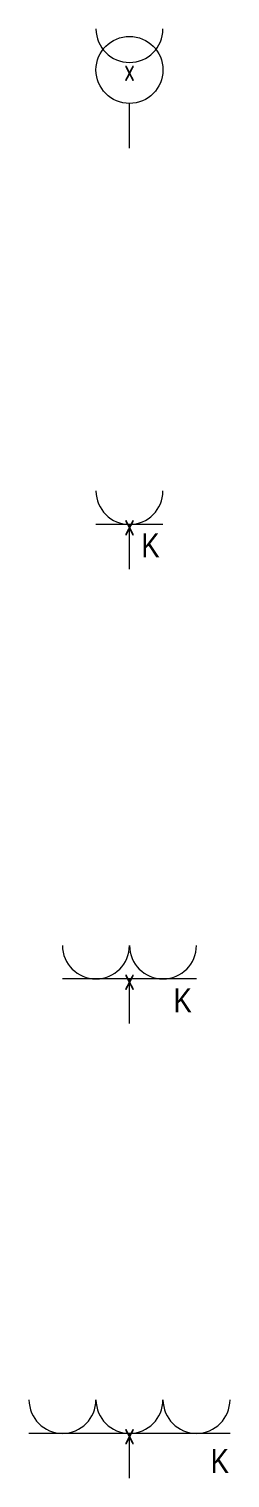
# Model space of a CAD drawing. Header units: metres. Extents: x -162 to 83385, y -62392 to -1971.
# Drawn here: x 8975 to 9425, y -16548 to -13303 of the extents above; entities that cross this region are included whole.
import ezdxf
from ezdxf.enums import TextEntityAlignment as Align

# ---------------------------------------------------------------- set-up
doc = ezdxf.new("R2010")
doc.units = ezdxf.units.M
doc.header["$LTSCALE"] = 0.5
for name, color, linetype, lineweight in [('ELIN_Attribut_01_Produkt_ID', 7, 'Continuous', 0), ('ELIN_Attribut_02_Stromkreis', 7, 'Continuous', 0), ('ELIN_Attribut_03_Verteilerbereich', 7, 'Continuous', 0), ('ELIN_Attribut_04_Montagehoehe', 7, 'Continuous', 0), ('ELIN_Attribut_05_Montageart', 7, 'Continuous', 0), ('ELIN_Attribut_06_Tuernummer', 7, 'Continuous', 0), ('ELIN_Attribut_07_Bemerkung', 7, 'Continuous', 0), ('ELIN_Attribut_08_Adresse', 7, 'Continuous', 0), ('ELIN_Attribut_10_AKZ1', 7, 'Continuous', 0), ('ELIN_Attribut_11_AKZ2', 7, 'Continuous', 0), ('ELIN_Attribut_12_Sonstiges1', 7, 'Continuous', 0), ('ELIN_Attribut_13_Sonstiges2', 7, 'Continuous', 0), ('ELIN_Attribut_14_Bauteil', 7, 'Continuous', 0), ('ELIN_Attribut_15_Ebene', 7, 'Continuous', 0), ('ELIN_Attribut_16_Raumnummer', 7, 'Continuous', 0), ('ELIN_Attribut_17_Raumname', 7, 'Continuous', 0), ('ELIN_Attribut_18_Montageabschnitt', 7, 'Continuous', 0), ('ELIN_Attribut_Basispunkt', 2, 'Continuous', 0), ('ELIN_Attribute_GEMOS', 11, 'Continuous', 0), ('ELIN_STS_WA_Steckdosen', 7, 'Continuous', 0)]:
    doc.layers.add(name, color=color, linetype=linetype, lineweight=lineweight)
doc.layers.get('0').off()
doc.styles.add('ARIAL_N', font='ARIALN.TTF')
doc.styles.add('ELIN_Attribute', font='isocp.shx', dxfattribs={"width": 0.8})

# ---------------------------------------------------------------- blocks, each defined once
blk = doc.blocks.new('ELIN_STS_RASIERSTECKDOSE')
at = {"color": 0}
blk.add_line((0, -175), (0, -75), dxfattribs=at)
blk.add_circle((0, 0), 75, dxfattribs=at)
blk.add_arc((0, 91.8), 75, 180, 0, dxfattribs=at)
at = {"layer": 'ELIN_Attribut_01_Produkt_ID', "style": 'ELIN_Attribute', "width": 0.8, "flags": 8}
blk.add_attdef('01_PRODUKT_ID', (137.5, -14.6, 0), '', height=150, dxfattribs=at)
at = {"layer": 'ELIN_Attribut_02_Stromkreis', "style": 'ELIN_Attribute', "width": 0.8, "flags": 8}
blk.add_attdef('02_STROMKREIS', (137.5, 185.4, 0), '', height=150, dxfattribs=at)
at = {"layer": 'ELIN_Attribut_03_Verteilerbereich', "style": 'ELIN_Attribute', "width": 0.8, "flags": 8}
blk.add_attdef('03_VERTEILERBEREICH', (-247.5, -404.4, 0), '', height=125, dxfattribs=at)
at = {"layer": 'ELIN_Attribut_04_Montagehoehe', "style": 'ELIN_Attribute', "width": 0.8, "flags": 8}
blk.add_attdef('04_MONTAGEHOEHE', text='', height=125, dxfattribs=at).set_placement((-138.5, -14.6, 0), align=Align.RIGHT)
at = {"layer": 'ELIN_Attribut_05_Montageart', "style": 'ELIN_Attribute', "width": 0.8, "flags": 8}
blk.add_attdef('05_MONTAGEART', (137.5, -204.4, 0), '', height=125, dxfattribs=at)
at = {"layer": 'ELIN_Attribut_06_Tuernummer', "style": 'ELIN_Attribute', "width": 0.8, "flags": 8}
blk.add_attdef('06_TUERNUMMER', text='', height=125, dxfattribs=at).set_placement((-138.5, -214.6, 0), align=Align.RIGHT)
at = {"layer": 'ELIN_Attribut_07_Bemerkung', "style": 'ELIN_Attribute', "width": 0.8, "flags": 8}
blk.add_attdef('07_BEMERKUNG', (-247.5, -604.4, 0), '', height=125, dxfattribs=at)
at = {"layer": 'ELIN_Attribut_08_Adresse', "style": 'ELIN_Attribute', "width": 0.8, "flags": 8}
blk.add_attdef('08_ADRESSE', (-247.5, -804.4, 0), '', height=125, dxfattribs=at)
at = {"layer": 'ELIN_Attribut_10_AKZ1', "style": 'ELIN_Attribute', "width": 0.8, "flags": 8}
blk.add_attdef('10_AKZ1', (-247.5, -1204.4, 0), '', height=125, dxfattribs=at)
at = {"layer": 'ELIN_Attribut_11_AKZ2', "style": 'ELIN_Attribute', "width": 0.8, "flags": 8}
blk.add_attdef('11_AKZ2', (-247.5, -1404.4, 0), '', height=125, dxfattribs=at)
at = {"layer": 'ELIN_Attribut_12_Sonstiges1', "style": 'ELIN_Attribute', "width": 0.8, "flags": 8}
blk.add_attdef('12_SONSTIGES1', (-247.5, -1604.4, 0), '', height=125, dxfattribs=at)
at = {"layer": 'ELIN_Attribut_13_Sonstiges2', "style": 'ELIN_Attribute', "width": 0.8, "flags": 8}
blk.add_attdef('13_SONSTIGES2', (-247.5, -1804.4, 0), '', height=125, dxfattribs=at)
at = {"layer": 'ELIN_Attribut_14_Bauteil', "style": 'ELIN_Attribute', "width": 0.8, "flags": 8}
blk.add_attdef('14_BAUTEIL', (-247.5, -2004.4, 0), '', height=125, dxfattribs=at)
at = {"layer": 'ELIN_Attribut_15_Ebene', "style": 'ELIN_Attribute', "width": 0.8, "flags": 8}
blk.add_attdef('15_EBENE', (-247.5, -2204.4, 0), '', height=125, dxfattribs=at)
at = {"layer": 'ELIN_Attribut_16_Raumnummer', "style": 'ELIN_Attribute', "width": 0.8, "flags": 8}
blk.add_attdef('16_RAUMNUMMER', (-247.5, -2404.4, 0), '', height=125, dxfattribs=at)
at = {"layer": 'ELIN_Attribut_17_Raumname', "style": 'ELIN_Attribute', "width": 0.8, "flags": 8}
blk.add_attdef('17_RAUMNAME', (-247.5, -2604.4, 0), '', height=125, dxfattribs=at)
at = {"layer": 'ELIN_Attribut_18_Montageabschnitt', "style": 'ELIN_Attribute', "width": 0.8, "flags": 8}
blk.add_attdef('18_MONTAGEABSCHNITT', (-247.5, -2804.4, 0), '', height=125, dxfattribs=at)
at = {"layer": 'ELIN_Attribut_Basispunkt', "style": 'ELIN_Attribute', "width": 0.8, "flags": 8}
blk.add_attdef('Basispunkt', text='', height=50, dxfattribs=at).set_placement((0, 0), align=Align.MIDDLE)
at = {"layer": 'ELIN_Attribute_GEMOS', "style": 'ELIN_Attribute', "width": 0.6}
for tag, p in [('G01_PRO02ID', (1620.5, 183.6)), ('G02_BEZEICHNUNG', (1620.5, -14.6, 0)), ('G03_DESCRIPTION', (1620.5, -204.4, 0)), ('G04_GEMOS-SYMBOL', (1623.8, -404.4, 0)), ('G05_GEMOS-TYP', (1623.8, -604.4, 0)), ('G06_ORTSKENNUNG', (1620.5, -804.4, 0)), ('G08_FREI1', (1620.5, -1004.4, 0)), ('G08_FREI2', (1620.5, -1204.4, 0))]:
    blk.add_attdef(tag, p, '', height=125, dxfattribs=at)
blk = doc.blocks.new('ELIN_STS_STECKDOSE_KISI_1F')
at = {"color": 0}
for p, q in [((75, 0), (-75, 0)), ((0, -100), (0, 0))]:
    blk.add_line(p, q, dxfattribs=at)
blk.add_arc((0, 75), 75, 180, 0, dxfattribs=at)
at = {"color": 0, "style": 'ARIAL_N'}
blk.add_text('K', height=53.8, dxfattribs=at).set_placement((26.5, -73.7))
at = {"layer": 'ELIN_Attribut_01_Produkt_ID', "style": 'ELIN_Attribute', "width": 0.8, "flags": 8}
blk.add_attdef('01_PRODUKT_ID', (124.5, -14.6, 0), '', height=150, dxfattribs=at)
at = {"layer": 'ELIN_Attribut_02_Stromkreis', "style": 'ELIN_Attribute', "width": 0.8, "flags": 8}
blk.add_attdef('02_STROMKREIS', (124.5, 185.4, 0), '', height=150, dxfattribs=at)
at = {"layer": 'ELIN_Attribut_03_Verteilerbereich', "style": 'ELIN_Attribute', "width": 0.8, "flags": 8}
blk.add_attdef('03_VERTEILERBEREICH', (-247.5, -404.4, 0), '', height=125, dxfattribs=at)
at = {"layer": 'ELIN_Attribut_04_Montagehoehe', "style": 'ELIN_Attribute', "width": 0.8, "flags": 8}
blk.add_attdef('04_MONTAGEHOEHE', text='', height=125, dxfattribs=at).set_placement((-148.8, -14.6, 0), align=Align.RIGHT)
at = {"layer": 'ELIN_Attribut_05_Montageart', "style": 'ELIN_Attribute', "width": 0.8, "flags": 8}
blk.add_attdef('05_MONTAGEART', (124.5, -204.4, 0), '', height=125, dxfattribs=at)
at = {"layer": 'ELIN_Attribut_06_Tuernummer', "style": 'ELIN_Attribute', "width": 0.8, "flags": 8}
blk.add_attdef('06_TUERNUMMER', text='', height=125, dxfattribs=at).set_placement((-148.8, -214.6, 0), align=Align.RIGHT)
at = {"layer": 'ELIN_Attribut_07_Bemerkung', "style": 'ELIN_Attribute', "width": 0.8, "flags": 8}
blk.add_attdef('07_BEMERKUNG', (-247.5, -604.4, 0), '', height=125, dxfattribs=at)
at = {"layer": 'ELIN_Attribut_08_Adresse', "style": 'ELIN_Attribute', "width": 0.8, "flags": 8}
blk.add_attdef('08_ADRESSE', (-247.5, -804.4, 0), '', height=125, dxfattribs=at)
at = {"layer": 'ELIN_Attribut_10_AKZ1', "style": 'ELIN_Attribute', "width": 0.8, "flags": 8}
blk.add_attdef('10_AKZ1', (-247.5, -1204.4, 0), '', height=125, dxfattribs=at)
at = {"layer": 'ELIN_Attribut_11_AKZ2', "style": 'ELIN_Attribute', "width": 0.8, "flags": 8}
blk.add_attdef('11_AKZ2', (-247.5, -1404.4, 0), '', height=125, dxfattribs=at)
at = {"layer": 'ELIN_Attribut_12_Sonstiges1', "style": 'ELIN_Attribute', "width": 0.8, "flags": 8}
blk.add_attdef('12_SONSTIGES1', (-247.5, -1604.4, 0), '', height=125, dxfattribs=at)
at = {"layer": 'ELIN_Attribut_13_Sonstiges2', "style": 'ELIN_Attribute', "width": 0.8, "flags": 8}
blk.add_attdef('13_SONSTIGES2', (-247.5, -1804.4, 0), '', height=125, dxfattribs=at)
at = {"layer": 'ELIN_Attribut_14_Bauteil', "style": 'ELIN_Attribute', "width": 0.8, "flags": 8}
blk.add_attdef('14_BAUTEIL', (-247.5, -2004.4, 0), '', height=125, dxfattribs=at)
at = {"layer": 'ELIN_Attribut_15_Ebene', "style": 'ELIN_Attribute', "width": 0.8, "flags": 8}
blk.add_attdef('15_EBENE', (-247.5, -2204.4, 0), '', height=125, dxfattribs=at)
at = {"layer": 'ELIN_Attribut_16_Raumnummer', "style": 'ELIN_Attribute', "width": 0.8, "flags": 8}
blk.add_attdef('16_RAUMNUMMER', (-247.5, -2404.4, 0), '', height=125, dxfattribs=at)
at = {"layer": 'ELIN_Attribut_17_Raumname', "style": 'ELIN_Attribute', "width": 0.8, "flags": 8}
blk.add_attdef('17_RAUMNAME', (-247.5, -2604.4, 0), '', height=125, dxfattribs=at)
at = {"layer": 'ELIN_Attribut_18_Montageabschnitt', "style": 'ELIN_Attribute', "width": 0.8, "flags": 8}
blk.add_attdef('18_MONTAGEABSCHNITT', (-247.5, -2804.4, 0), '', height=125, dxfattribs=at)
at = {"layer": 'ELIN_Attribut_Basispunkt', "style": 'ELIN_Attribute', "width": 0.8, "flags": 8}
blk.add_attdef('Basispunkt', text='', height=50, dxfattribs=at).set_placement((0, 0), align=Align.MIDDLE)
at = {"layer": 'ELIN_Attribute_GEMOS', "style": 'ELIN_Attribute', "width": 0.6}
for tag, p in [('G01_PRO02ID', (1620.5, 183.6)), ('G02_BEZEICHNUNG', (1620.5, -14.6, 0)), ('G03_DESCRIPTION', (1620.5, -204.4, 0)), ('G04_GEMOS-SYMBOL', (1623.8, -404.4, 0)), ('G05_GEMOS-TYP', (1623.8, -604.4, 0)), ('G06_ORTSKENNUNG', (1620.5, -804.4, 0)), ('G08_FREI1', (1620.5, -1004.4, 0)), ('G08_FREI2', (1620.5, -1204.4, 0))]:
    blk.add_attdef(tag, p, '', height=125, dxfattribs=at)
blk = doc.blocks.new('ELIN_STS_STECKDOSE_KISI_2F')
at = {"color": 0}
for p, q in [((150, 0), (-150, 0)), ((0, -100), (0, 0))]:
    blk.add_line(p, q, dxfattribs=at)
for centre in [(-75, 75), (75, 75)]:
    blk.add_arc(centre, 75, 180, 0, dxfattribs=at)
at = {"color": 0, "style": 'ARIAL_N'}
blk.add_text('K', height=53.8, dxfattribs=at).set_placement((98.6, -75.2))
at = {"layer": 'ELIN_Attribut_01_Produkt_ID', "style": 'ELIN_Attribute', "width": 0.8, "flags": 8}
blk.add_attdef('01_PRODUKT_ID', (192, -14.6, 0), '', height=150, dxfattribs=at)
at = {"layer": 'ELIN_Attribut_02_Stromkreis', "style": 'ELIN_Attribute', "width": 0.8, "flags": 8}
blk.add_attdef('02_STROMKREIS', (192, 185.4, 0), '', height=150, dxfattribs=at)
at = {"layer": 'ELIN_Attribut_03_Verteilerbereich', "style": 'ELIN_Attribute', "width": 0.8, "flags": 8}
blk.add_attdef('03_VERTEILERBEREICH', (-247.5, -404.4, 0), '', height=125, dxfattribs=at)
at = {"layer": 'ELIN_Attribut_04_Montagehoehe', "style": 'ELIN_Attribute', "width": 0.8, "flags": 8}
blk.add_attdef('04_MONTAGEHOEHE', text='', height=125, dxfattribs=at).set_placement((-185.5, -14.6, 0), align=Align.RIGHT)
at = {"layer": 'ELIN_Attribut_05_Montageart', "style": 'ELIN_Attribute', "width": 0.8, "flags": 8}
blk.add_attdef('05_MONTAGEART', (192, -204.4, 0), '', height=125, dxfattribs=at)
at = {"layer": 'ELIN_Attribut_06_Tuernummer', "style": 'ELIN_Attribute', "width": 0.8, "flags": 8}
blk.add_attdef('06_TUERNUMMER', text='', height=125, dxfattribs=at).set_placement((-185.5, -214.6, 0), align=Align.RIGHT)
at = {"layer": 'ELIN_Attribut_07_Bemerkung', "style": 'ELIN_Attribute', "width": 0.8, "flags": 8}
blk.add_attdef('07_BEMERKUNG', (-247.5, -604.4, 0), '', height=125, dxfattribs=at)
at = {"layer": 'ELIN_Attribut_08_Adresse', "style": 'ELIN_Attribute', "width": 0.8, "flags": 8}
blk.add_attdef('08_ADRESSE', (-247.5, -804.4, 0), '', height=125, dxfattribs=at)
at = {"layer": 'ELIN_Attribut_10_AKZ1', "style": 'ELIN_Attribute', "width": 0.8, "flags": 8}
blk.add_attdef('10_AKZ1', (-247.5, -1204.4, 0), '', height=125, dxfattribs=at)
at = {"layer": 'ELIN_Attribut_11_AKZ2', "style": 'ELIN_Attribute', "width": 0.8, "flags": 8}
blk.add_attdef('11_AKZ2', (-247.5, -1404.4, 0), '', height=125, dxfattribs=at)
at = {"layer": 'ELIN_Attribut_12_Sonstiges1', "style": 'ELIN_Attribute', "width": 0.8, "flags": 8}
blk.add_attdef('12_SONSTIGES1', (-247.5, -1604.4, 0), '', height=125, dxfattribs=at)
at = {"layer": 'ELIN_Attribut_13_Sonstiges2', "style": 'ELIN_Attribute', "width": 0.8, "flags": 8}
blk.add_attdef('13_SONSTIGES2', (-247.5, -1804.4, 0), '', height=125, dxfattribs=at)
at = {"layer": 'ELIN_Attribut_14_Bauteil', "style": 'ELIN_Attribute', "width": 0.8, "flags": 8}
blk.add_attdef('14_BAUTEIL', (-247.5, -2004.4, 0), '', height=125, dxfattribs=at)
at = {"layer": 'ELIN_Attribut_15_Ebene', "style": 'ELIN_Attribute', "width": 0.8, "flags": 8}
blk.add_attdef('15_EBENE', (-247.5, -2204.4, 0), '', height=125, dxfattribs=at)
at = {"layer": 'ELIN_Attribut_16_Raumnummer', "style": 'ELIN_Attribute', "width": 0.8, "flags": 8}
blk.add_attdef('16_RAUMNUMMER', (-247.5, -2404.4, 0), '', height=125, dxfattribs=at)
at = {"layer": 'ELIN_Attribut_17_Raumname', "style": 'ELIN_Attribute', "width": 0.8, "flags": 8}
blk.add_attdef('17_RAUMNAME', (-247.5, -2604.4, 0), '', height=125, dxfattribs=at)
at = {"layer": 'ELIN_Attribut_18_Montageabschnitt', "style": 'ELIN_Attribute', "width": 0.8, "flags": 8}
blk.add_attdef('18_MONTAGEABSCHNITT', (-247.5, -2804.4, 0), '', height=125, dxfattribs=at)
at = {"layer": 'ELIN_Attribut_Basispunkt', "style": 'ELIN_Attribute', "width": 0.8, "flags": 8}
blk.add_attdef('Basispunkt', text='', height=50, dxfattribs=at).set_placement((0, 0), align=Align.MIDDLE)
at = {"layer": 'ELIN_Attribute_GEMOS', "style": 'ELIN_Attribute', "width": 0.6}
for tag, p in [('G01_PRO02ID', (1620.5, 183.6)), ('G02_BEZEICHNUNG', (1620.5, -14.6, 0)), ('G03_DESCRIPTION', (1620.5, -204.4, 0)), ('G04_GEMOS-SYMBOL', (1623.8, -404.4, 0)), ('G05_GEMOS-TYP', (1623.8, -604.4, 0)), ('G06_ORTSKENNUNG', (1620.5, -804.4, 0)), ('G08_FREI1', (1620.5, -1004.4, 0)), ('G08_FREI2', (1620.5, -1204.4, 0))]:
    blk.add_attdef(tag, p, '', height=125, dxfattribs=at)
blk = doc.blocks.new('ELIN_STS_STECKDOSE_KISI_3F')
at = {"color": 0}
for p, q in [((225, 0), (-225, 0)), ((0, -100), (0, 0))]:
    blk.add_line(p, q, dxfattribs=at)
for centre in [(-150, 75), (0, 75), (150, 75)]:
    blk.add_arc(centre, 75, 180, 0, dxfattribs=at)
at = {"color": 0, "style": 'ARIAL_N'}
blk.add_text('K', height=53.8, dxfattribs=at).set_placement((181.7, -88.8))
at = {"layer": 'ELIN_Attribut_01_Produkt_ID', "style": 'ELIN_Attribute', "width": 0.8, "flags": 8}
blk.add_attdef('01_PRODUKT_ID', (326.2, -14.6, 0), '', height=150, dxfattribs=at)
at = {"layer": 'ELIN_Attribut_02_Stromkreis', "style": 'ELIN_Attribute', "width": 0.8, "flags": 8}
blk.add_attdef('02_STROMKREIS', (326.2, 185.4, 0), '', height=150, dxfattribs=at)
at = {"layer": 'ELIN_Attribut_03_Verteilerbereich', "style": 'ELIN_Attribute', "width": 0.8, "flags": 8}
blk.add_attdef('03_VERTEILERBEREICH', (-247.5, -404.4, 0), '', height=125, dxfattribs=at)
at = {"layer": 'ELIN_Attribut_04_Montagehoehe', "style": 'ELIN_Attribute', "width": 0.8, "flags": 8}
blk.add_attdef('04_MONTAGEHOEHE', text='', height=125, dxfattribs=at).set_placement((-331.1, -14.6, 0), align=Align.RIGHT)
at = {"layer": 'ELIN_Attribut_05_Montageart', "style": 'ELIN_Attribute', "width": 0.8, "flags": 8}
blk.add_attdef('05_MONTAGEART', (326.2, -204.4, 0), '', height=125, dxfattribs=at)
at = {"layer": 'ELIN_Attribut_06_Tuernummer', "style": 'ELIN_Attribute', "width": 0.8, "flags": 8}
blk.add_attdef('06_TUERNUMMER', text='', height=125, dxfattribs=at).set_placement((-331.1, -214.6, 0), align=Align.RIGHT)
at = {"layer": 'ELIN_Attribut_07_Bemerkung', "style": 'ELIN_Attribute', "width": 0.8, "flags": 8}
blk.add_attdef('07_BEMERKUNG', (-247.5, -604.4, 0), '', height=125, dxfattribs=at)
at = {"layer": 'ELIN_Attribut_08_Adresse', "style": 'ELIN_Attribute', "width": 0.8, "flags": 8}
blk.add_attdef('08_ADRESSE', (-247.5, -804.4, 0), '', height=125, dxfattribs=at)
at = {"layer": 'ELIN_Attribut_10_AKZ1', "style": 'ELIN_Attribute', "width": 0.8, "flags": 8}
blk.add_attdef('10_AKZ1', (-247.5, -1204.4, 0), '', height=125, dxfattribs=at)
at = {"layer": 'ELIN_Attribut_11_AKZ2', "style": 'ELIN_Attribute', "width": 0.8, "flags": 8}
blk.add_attdef('11_AKZ2', (-247.5, -1404.4, 0), '', height=125, dxfattribs=at)
at = {"layer": 'ELIN_Attribut_12_Sonstiges1', "style": 'ELIN_Attribute', "width": 0.8, "flags": 8}
blk.add_attdef('12_SONSTIGES1', (-247.5, -1604.4, 0), '', height=125, dxfattribs=at)
at = {"layer": 'ELIN_Attribut_13_Sonstiges2', "style": 'ELIN_Attribute', "width": 0.8, "flags": 8}
blk.add_attdef('13_SONSTIGES2', (-247.5, -1804.4, 0), '', height=125, dxfattribs=at)
at = {"layer": 'ELIN_Attribut_14_Bauteil', "style": 'ELIN_Attribute', "width": 0.8, "flags": 8}
blk.add_attdef('14_BAUTEIL', (-247.5, -2004.4, 0), '', height=125, dxfattribs=at)
at = {"layer": 'ELIN_Attribut_15_Ebene', "style": 'ELIN_Attribute', "width": 0.8, "flags": 8}
blk.add_attdef('15_EBENE', (-247.5, -2204.4, 0), '', height=125, dxfattribs=at)
at = {"layer": 'ELIN_Attribut_16_Raumnummer', "style": 'ELIN_Attribute', "width": 0.8, "flags": 8}
blk.add_attdef('16_RAUMNUMMER', (-247.5, -2404.4, 0), '', height=125, dxfattribs=at)
at = {"layer": 'ELIN_Attribut_17_Raumname', "style": 'ELIN_Attribute', "width": 0.8, "flags": 8}
blk.add_attdef('17_RAUMNAME', (-247.5, -2604.4, 0), '', height=125, dxfattribs=at)
at = {"layer": 'ELIN_Attribut_18_Montageabschnitt', "style": 'ELIN_Attribute', "width": 0.8, "flags": 8}
blk.add_attdef('18_MONTAGEABSCHNITT', (-247.5, -2804.4, 0), '', height=125, dxfattribs=at)
at = {"layer": 'ELIN_Attribut_Basispunkt', "style": 'ELIN_Attribute', "width": 0.8, "flags": 8}
blk.add_attdef('Basispunkt', text='', height=50, dxfattribs=at).set_placement((0, 0), align=Align.MIDDLE)
at = {"layer": 'ELIN_Attribute_GEMOS', "style": 'ELIN_Attribute', "width": 0.6}
for tag, p in [('G01_PRO02ID', (1620.5, 183.6)), ('G02_BEZEICHNUNG', (1620.5, -14.6, 0)), ('G03_DESCRIPTION', (1620.5, -204.4, 0)), ('G04_GEMOS-SYMBOL', (1623.8, -404.4, 0)), ('G05_GEMOS-TYP', (1623.8, -604.4, 0)), ('G06_ORTSKENNUNG', (1620.5, -804.4, 0)), ('G08_FREI1', (1620.5, -1004.4, 0)), ('G08_FREI2', (1620.5, -1204.4, 0))]:
    blk.add_attdef(tag, p, '', height=125, dxfattribs=at)

msp = doc.modelspace()

# ---------------------------------------------------------------- block references
at = {"layer": 'ELIN_STS_WA_Steckdosen', "lineweight": 0}
ref = msp.add_blockref('ELIN_STS_RASIERSTECKDOSE', (9199.5, -13394.6), dxfattribs=at)
ref.add_attrib('Basispunkt', 'x', dxfattribs={"layer": 'ELIN_Attribut_Basispunkt', "height": 50, "style": 'ELIN_Attribute', "width": 0.8}).set_placement((9199.5, -13394.6), align=Align.MIDDLE)
ref = msp.add_blockref('ELIN_STS_STECKDOSE_KISI_1F', (9199.5, -14412.5), dxfattribs=at)
ref.add_attrib('Basispunkt', 'x', dxfattribs={"layer": 'ELIN_Attribut_Basispunkt', "height": 50, "style": 'ELIN_Attribute', "width": 0.8}).set_placement((9199.5, -14412.5), align=Align.MIDDLE)
ref = msp.add_blockref('ELIN_STS_STECKDOSE_KISI_2F', (9199.5, -15430.4), dxfattribs=at)
ref.add_attrib('Basispunkt', 'x', dxfattribs={"layer": 'ELIN_Attribut_Basispunkt', "height": 50, "style": 'ELIN_Attribute', "width": 0.8}).set_placement((9199.5, -15430.4), align=Align.MIDDLE)
ref = msp.add_blockref('ELIN_STS_STECKDOSE_KISI_3F', (9199.5, -16448.3), dxfattribs=at)
ref.add_attrib('Basispunkt', 'x', dxfattribs={"layer": 'ELIN_Attribut_Basispunkt', "height": 50, "style": 'ELIN_Attribute', "width": 0.8}).set_placement((9199.5, -16448.3), align=Align.MIDDLE)

doc.saveas('drawing.dxf')
